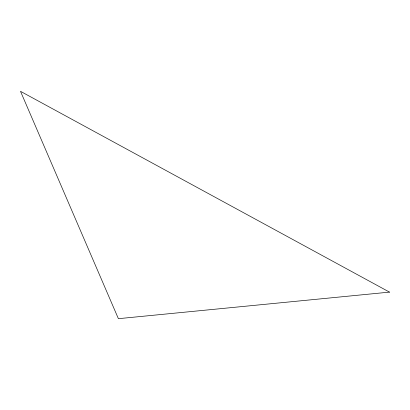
<?xml version="1.0" encoding="UTF-8"?>
<svg xmlns="http://www.w3.org/2000/svg" width="410" height="410" viewBox="0 0 410 410"><rect width="100%" height="100%" fill="white"/><g stroke="black" fill="none" stroke-linecap="round" stroke-linejoin="round"><path stroke-width="0.61" d="M389.5 292.12L118.393 318.678L20.5 91.322L389.5 292.12"/></g></svg>
